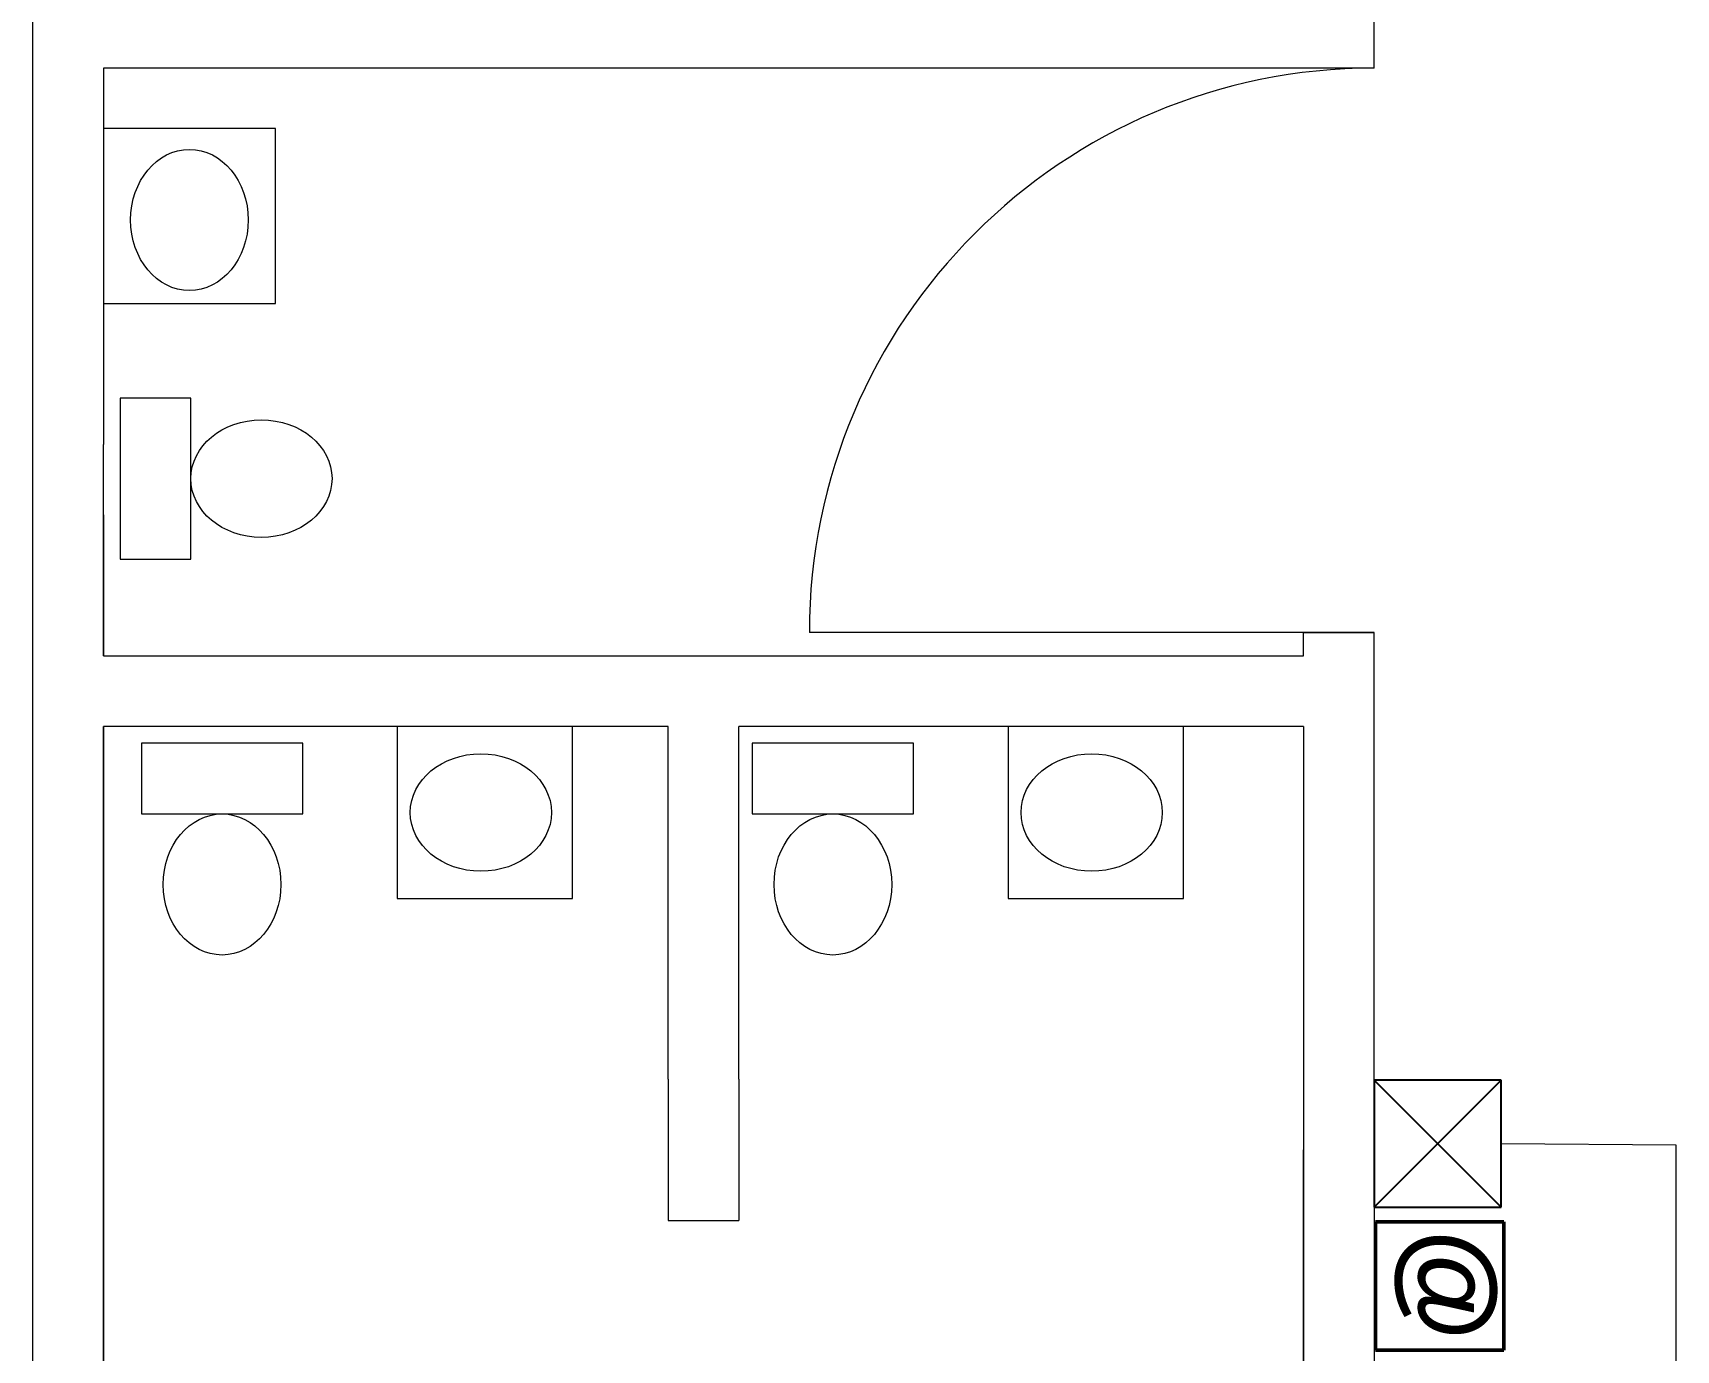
# Model space of a CAD drawing. Header units: millimetres. Extents: x -461 to 1315, y -154 to 152.
# Drawn here: x 1269.894 to 1273.386, y 28.668 to 31.469 of the extents above; entities that cross this region are included whole.
import ezdxf

# ---------------------------------------------------------------- set-up
doc = ezdxf.new("R2010")
doc.units = ezdxf.units.MM
for name, pattern in [('ACAD_ISO04W100', [30, 24, -3, 0, -3]), ('ACAD_ISO06W100', [36, 24, -3, 0, -3, 0, -3, 0, -3]), ('CENTER', [50.8, 31.75, -6.35, 6.35, -6.35]), ('DASHED', [0.75, 0.5, -0.25])]:
    doc.linetypes.add(name, pattern=pattern)
for name, color, linetype, lineweight in [('A-DOOR', 251, 'Continuous', 13), ('A-FURN', 46, 'Continuous', 13), ('A-WALL', 253, 'Continuous', 15), ('ACOMETIDA', 6, 'ACAD_ISO04W100', 15), ('C-SSWR', 3, 'Continuous', 13), ('E-CONT', 222, 'DASHED', 13), ('E-INST', 7, 'Continuous', 13), ('Internet', 74, 'ACAD_ISO06W100', 13)]:
    doc.layers.add(name, color=color, linetype=linetype, lineweight=lineweight)
doc.styles.add('david', font='arialbi.ttf', dxfattribs={"height": 0.05})

# ---------------------------------------------------------------- blocks, each defined once
blk = doc.blocks.new('SALIDAINTERNET')
at = {"layer": 'Internet', "linetype": 'CENTER', "lineweight": 50, "ltscale": 0.015, "elevation": 0.072}
blk.add_lwpolyline([(1277.2817, 28.0426), (1277.2817, 27.7698), (1277.0089, 27.7698), (1277.0089, 28.0426)], close=True, dxfattribs=at)
at = {"layer": 'Internet', "linetype": 'CENTER', "lineweight": 50, "ltscale": 0.015, "style": 'david'}
blk.add_text('@', height=0.1741, dxfattribs=at).set_placement((1277.0208, 27.8462, 0.072))
blk = doc.blocks.new('A$C673B1801')
at = {"layer": 'ACOMETIDA', "lineweight": -3}
for p, q in [((0, 0.15), (0.15, 0)), ((0.15, 0.15), (0, 0))]:
    blk.add_line(p, q, dxfattribs=at)
blk.add_lwpolyline([(0, 0.15), (0.15, 0.15), (0.15, 0), (0, 0)], close=True, dxfattribs=at)

msp = doc.modelspace()

# ---------------------------------------------------------------- linework, layer by layer
at = {"layer": 'A-DOOR'}
msp.add_line((1272.7442, 30.1942, 0.072), (1271.5442, 30.1942, 0.072), dxfattribs=at)
msp.add_line((1272.7442, 30.1942, 0.072), (1271.5442, 30.1942, 0.072), dxfattribs=at)
msp.add_arc((1272.7442, 30.1942, 0.072), 1.2, 90, 180, dxfattribs=at)
msp.add_arc((1272.7442, 30.1942, 0.072), 1.2, 90, 180, dxfattribs=at)
at = {"layer": 'A-FURN'}
for p, q in [((1270.4096, 31.266, 0.072), (1270.0442, 31.266, 0.072)), ((1270.4096, 31.266, 0.072), (1270.0442, 31.266, 0.072)), ((1270.4096, 30.8936, 0.072), (1270.4096, 31.266, 0.072)), ((1270.4096, 30.8936, 0.072), (1270.4096, 31.266, 0.072)), ((1270.0442, 30.8936, 0.072), (1270.4096, 30.8936, 0.072)), ((1270.0442, 30.8936, 0.072), (1270.4096, 30.8936, 0.072)), ((1270.6686, 29.9942, 0.072), (1270.6686, 29.6287, 0.072)), ((1270.6686, 29.9942, 0.072), (1270.6686, 29.6287, 0.072)), ((1271.041, 29.6287, 0.072), (1271.041, 29.9942, 0.072)), ((1271.041, 29.6287, 0.072), (1271.041, 29.9942, 0.072)), ((1271.9666, 29.9942, 0.072), (1271.9666, 29.6287, 0.072)), ((1271.9666, 29.9942, 0.072), (1271.9666, 29.6287, 0.072)), ((1272.339, 29.6287, 0.072), (1272.339, 29.9942, 0.072)), ((1272.339, 29.6287, 0.072), (1272.339, 29.9942, 0.072)), ((1270.6686, 29.6287, 0.072), (1271.041, 29.6287, 0.072)), ((1270.6686, 29.6287, 0.072), (1271.041, 29.6287, 0.072)), ((1271.9666, 29.6287, 0.072), (1272.339, 29.6287, 0.072)), ((1271.9666, 29.6287, 0.072), (1272.339, 29.6287, 0.072))]:
    msp.add_line(p, q, dxfattribs=at)
at = {"layer": 'A-WALL'}
for p, q in [((1269.8942, 25.5942, 0.072), (1269.8942, 35.5942, 0.072)), ((1269.8942, 25.5942, 0.072), (1269.8942, 35.5942, 0.072)), ((1272.7442, 31.3942, 0.072), (1272.7442, 31.5442, 0.072)), ((1272.7442, 31.3942, 0.072), (1272.7442, 31.5442, 0.072)), ((1270.0442, 31.3942, 0.072), (1270.0442, 30.5942, 0.072)), ((1272.7442, 31.3942, 0.072), (1270.0442, 31.3942, 0.072)), ((1270.0442, 31.3942, 0.072), (1270.0442, 30.5942, 0.072)), ((1272.7442, 31.3942, 0.072), (1270.0442, 31.3942, 0.072)), ((1270.0442, 31.3192, 0.072), (1270.0442, 31.2942, 0.072)), ((1270.0442, 31.3192, 0.072), (1270.0442, 31.2942, 0.072)), ((1270.0442, 30.4442, 0.072), (1270.0442, 30.5942, 0.072)), ((1270.0442, 30.4442, 0.072), (1270.0442, 30.5942, 0.072)), ((1270.0442, 30.4442, 0.072), (1270.0442, 30.1442, 0.072)), ((1270.0442, 30.1442, 0.072), (1270.0442, 30.4442, 0.072)), ((1270.0442, 30.4442, 0.072), (1270.0442, 30.1442, 0.072)), ((1270.0442, 30.4442, 0.072), (1270.0442, 30.1442, 0.072)), ((1270.0442, 30.1442, 0.072), (1270.0442, 30.4442, 0.072)), ((1270.0442, 30.4442, 0.072), (1270.0442, 30.1442, 0.072)), ((1272.5942, 30.1442, 0.072), (1272.5942, 30.1942, 0.072)), ((1272.5942, 30.1942, 0.072), (1272.7442, 30.1942, 0.072)), ((1272.5942, 30.1692, 0.072), (1272.5942, 30.1942, 0.072)), ((1272.5942, 30.1442, 0.072), (1272.5942, 30.1942, 0.072)), ((1272.5942, 30.1942, 0.072), (1272.7442, 30.1942, 0.072)), ((1272.5942, 30.1692, 0.072), (1272.5942, 30.1942, 0.072)), ((1272.7442, 29.0942, 0.072), (1272.7442, 30.1942, 0.072)), ((1272.7442, 29.0942, 0.072), (1272.7442, 30.1942, 0.072)), ((1270.0442, 30.1442, 0.072), (1272.5692, 30.1442, 0.072)), ((1270.0442, 30.1442, 0.072), (1272.5692, 30.1442, 0.072)), ((1272.5692, 30.1442, 0.072), (1272.5942, 30.1442, 0.072)), ((1272.5692, 30.1442, 0.072), (1272.5942, 30.1442, 0.072)), ((1270.0442, 29.9942, 0.072), (1270.0442, 27.7442, 0.072)), ((1271.2442, 29.9942, 0.072), (1270.0442, 29.9942, 0.072)), ((1270.0442, 25.5942, 0.072), (1270.0442, 29.9942, 0.072)), ((1270.0442, 29.9942, 0.072), (1270.0442, 29.0942, 0.072)), ((1270.0442, 29.9942, 0.072), (1270.0442, 27.7442, 0.072)), ((1271.2442, 29.9942, 0.072), (1270.0442, 29.9942, 0.072)), ((1270.0442, 25.5942, 0.072), (1270.0442, 29.9942, 0.072)), ((1270.0442, 29.9942, 0.072), (1270.0442, 29.0942, 0.072)), ((1271.2442, 29.2442, 0.072), (1271.2442, 29.9942, 0.072)), ((1271.2442, 29.2442, 0.072), (1271.2442, 29.9942, 0.072)), ((1272.5942, 29.9942, 0.072), (1271.3942, 29.9942, 0.072)), ((1271.3942, 29.2442, 0.072), (1271.3942, 29.9942, 0.072)), ((1272.5942, 29.9942, 0.072), (1271.3942, 29.9942, 0.072)), ((1271.3942, 29.2442, 0.072), (1271.3942, 29.9942, 0.072)), ((1272.5942, 29.9942, 0.072), (1272.5942, 29.0942, 0.072)), ((1272.5942, 29.9942, 0.072), (1272.5942, 29.0942, 0.072)), ((1271.2442, 29.2442, 0.072), (1271.2442, 29.0942, 0.072)), ((1271.2442, 29.2442, 0.072), (1271.2442, 29.0942, 0.072)), ((1271.3942, 29.2442, 0.072), (1271.3942, 29.0942, 0.072)), ((1271.3942, 29.2442, 0.072), (1271.3942, 29.0942, 0.072)), ((1271.2442, 29.0942, 0.072), (1271.2442, 28.9442, 0.072)), ((1271.2442, 29.0942, 0.072), (1271.2442, 28.9442, 0.072)), ((1271.3942, 29.0942, 0.072), (1271.3942, 28.9442, 0.072)), ((1271.3942, 29.0942, 0.072), (1271.3942, 28.9442, 0.072)), ((1272.5942, 27.2942, 0.072), (1272.5942, 29.0942, 0.072)), ((1272.5942, 29.0942, 0.072), (1272.5942, 27.2942, 0.072)), ((1272.5942, 27.2942, 0.072), (1272.5942, 29.0942, 0.072)), ((1272.5942, 29.0942, 0.072), (1272.5942, 27.2942, 0.072)), ((1272.7442, 29.0942, 0.072), (1272.7442, 27.2942, 0.072)), ((1272.7442, 29.0942, 0.072), (1272.7442, 27.2942, 0.072)), ((1271.2442, 28.9442, 0.072), (1271.3942, 28.9442, 0.072)), ((1271.2442, 28.9442, 0.072), (1271.3942, 28.9442, 0.072))]:
    msp.add_line(p, q, dxfattribs=at)
at = {"layer": 'C-SSWR', "elevation": 0.072}
for points in [[(1270.0799, 30.3498), (1270.2299, 30.3498), (1270.2299, 30.6927), (1270.0799, 30.6927)], [(1270.0799, 30.3498), (1270.2299, 30.3498), (1270.2299, 30.6927), (1270.0799, 30.6927)], [(1270.1248, 29.9585), (1270.1248, 29.8085), (1270.4677, 29.8085), (1270.4677, 29.9585)], [(1270.1248, 29.9585), (1270.1248, 29.8085), (1270.4677, 29.8085), (1270.4677, 29.9585)], [(1271.4228, 29.9585), (1271.4228, 29.8085), (1271.7656, 29.8085), (1271.7656, 29.9585)], [(1271.4228, 29.9585), (1271.4228, 29.8085), (1271.7656, 29.8085), (1271.7656, 29.9585)]]:
    msp.add_lwpolyline(points, close=True, dxfattribs=at)
at = {"layer": 'C-SSWR'}
for centre, major_axis in [((1270.2269, 31.0713, 0.072), (0, 0.15)), ((1270.2269, 31.0713, 0.072), (0, 0.15)), ((1270.3799, 30.5213, 0.072), (-0.15, 0)), ((1270.3799, 30.5213, 0.072), (-0.15, 0)), ((1270.8462, 29.8114, 0.072), (0.15, 0)), ((1270.8462, 29.8114, 0.072), (0.15, 0)), ((1272.1442, 29.8114, 0.072), (0.15, 0)), ((1272.1442, 29.8114, 0.072), (0.15, 0)), ((1270.2962, 29.6584, 0.072), (0, 0.15)), ((1270.2962, 29.6584, 0.072), (0, 0.15)), ((1271.5942, 29.6584, 0.072), (0, 0.15)), ((1271.5942, 29.6584, 0.072), (0, 0.15))]:
    msp.add_ellipse(centre, major_axis=major_axis, ratio=0.833333, dxfattribs=at)
at = {"layer": 'E-CONT', "linetype": 'ACAD_ISO04W100'}
for p, q in [((1273.3862, 29.1041, 0.072), (1273.0144, 29.1071, 0.072)), ((1273.3862, 27.7465, 0.072), (1273.3862, 29.1041, 0.072))]:
    msp.add_line(p, q, dxfattribs=at)

# ---------------------------------------------------------------- block references
at = {"layer": 'E-INST', "xscale": -1.801329370925879, "yscale": 1.801329370925879, "zscale": 1.801329370925879, "rotation": 269.9999999999928}
msp.add_blockref('A$C673B1801', (1272.7442, 28.972, 0.072), dxfattribs=at)
at = {"layer": 'E-INST', "rotation": 269.9999999999928}
msp.add_blockref('SALIDAINTERNET', (1244.9773, 1305.9499), dxfattribs=at)

doc.saveas('drawing.dxf')
